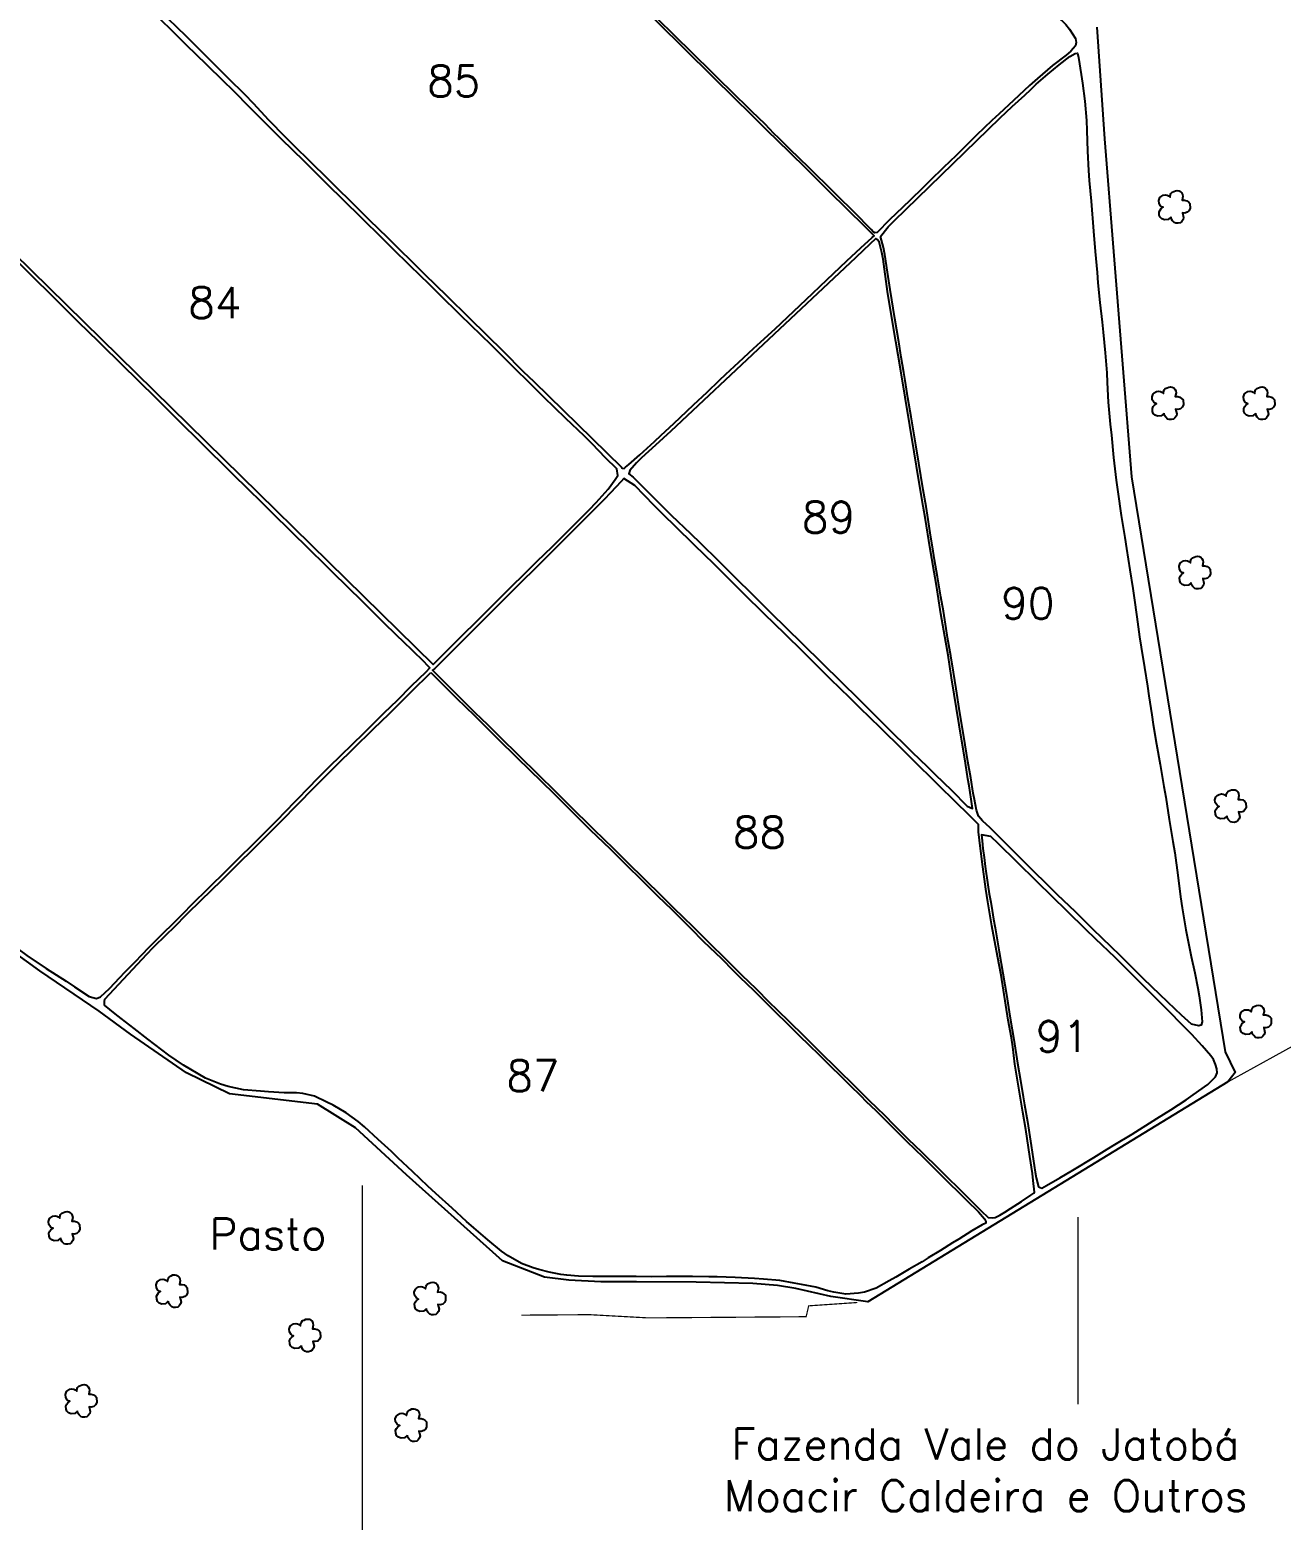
# Model space of a CAD drawing. Extents: x 724231 to 728431, y 7817664 to 7823604.
# Drawn here: x 726321 to 727370, y 7818696 to 7819945 of the extents above; entities that cross this region are included whole.
import ezdxf

# ---------------------------------------------------------------- set-up
doc = ezdxf.new("R2010")
doc.units = 0
doc.header["$MEASUREMENT"] = 0
doc.linetypes.add('CONTINUO', pattern=[0])
for name, color, linetype, lineweight in [('0114000626', 1, 'Continuous', 25), ('0114000626083', 5, 'Continuous', 25), ('0114000626084', 5, 'Continuous', 25), ('0114000626085', 5, 'Continuous', 25), ('0114000626086', 5, 'Continuous', 25), ('0114000626087', 5, 'Continuous', 25), ('0114000626088', 5, 'Continuous', 25), ('0114000626089', 5, 'Continuous', 25), ('0114000626090', 5, 'Continuous', 25), ('0114000626091', 5, 'Continuous', 25), ('MALHA', 8, 'Continuous', 9), ('TEXTO_DIVERSOS', 7, 'Continuous', 5)]:
    doc.layers.add(name, color=color, linetype=linetype, lineweight=lineweight)
for name, color, linetype in [('_SIMBOLO ARVORE', 118, 'Continuous'), ('CERCA', 56, 'CONTINUO'), ('TEXTO CONFRONTANTES', 7, 'Continuous'), ('TEXTO_NUN_TAL', 7, 'Continuous')]:
    doc.layers.add(name, color=color, linetype=linetype)
doc.styles.add('Simplex', font='simplex.shx')
doc.linetypes.add('CERCA_5000', pattern='A,25,-10,["+",Standard,S=8,R=45,X=-1.5,Y=-4.75],-4.5', length=39.5)

msp = doc.modelspace()

# ---------------------------------------------------------------- linework, layer by layer
at = {"layer": '0114000626', "linetype": 'CONTINUO'}
msp.add_lwpolyline([(727215.6, 7819947.7), (727222.1, 7819853.9), (727244.6, 7819570.6), (727323.1, 7819088.8), (727331.6, 7819071.4), (727325.4, 7819063.6), (727023.6, 7818879.3), (726992.6, 7818883.6), (726963.3, 7818890.5), (726947.9, 7818892.9), (726927.1, 7818894.5), (726879.6, 7818895.7), (726829.8, 7818895.9), (726799.8, 7818896), (726772.9, 7818897.5), (726752.7, 7818900), (726717.4, 7818913.6), (726636.8, 7818985.6), (726594.2, 7819025.1), (726562.4, 7819045), (726488.5, 7819053.5), (726452.4, 7819071.2), (726405.6, 7819103.7), (726379.2, 7819123), (726329.6, 7819156.6), (726292.6, 7819183.2)], dxfattribs=at)
at = {"layer": '0114000626083', "linetype": 'CONTINUO', "flags": 128}
msp.add_lwpolyline([(726148.7, 7819893.7), (726141.6, 7819889.4), (726126.8, 7819879.3), (726119.3, 7819874), (726104, 7819863.5), (726096.2, 7819858.1), (726080.7, 7819847), (726066.4, 7819837.2), (726058.6, 7819832), (726041.7, 7819821.3), (726024.3, 7819809.8), (726017.1, 7819804.8), (726005.5, 7819796.3), (726004.1, 7819792), (726002.6, 7819789.9), (726002.6, 7819785.7), (726004.8, 7819775.2), (726004.6, 7819764.6), (726003.4, 7819759.4), (725998.8, 7819749.5), (725990.1, 7819741.3), (725985.5, 7819737.9), (725976.1, 7819732.5), (725965.9, 7819726.8), (725954.3, 7819720.9), (725948.3, 7819717.9), (725935.9, 7819710.3), (725930.8, 7819706.9), (725922.6, 7819700.9), (725915, 7819693.6), (725911.6, 7819689.6), (725905.3, 7819680.7), (725900.9, 7819671.6), (725899, 7819666.8), (725895.5, 7819656.5), (725893.2, 7819646.6), (725892.3, 7819641.1), (725891.2, 7819629.2), (725891.8, 7819616.5), (725892.3, 7819610.1), (725893.8, 7819597.3), (725896.7, 7819576.4), (725898.7, 7819561.9), (725901.4, 7819547.9), (725903.1, 7819540.8), (725906.8, 7819526.3), (725911.7, 7819512), (725914.3, 7819505.3), (725920.1, 7819493.1), (725926.4, 7819481.7), (725930, 7819475.9), (725938.1, 7819463.8), (725946.1, 7819452.7), (725950.3, 7819447.3), (725958.9, 7819436.8), (725967.8, 7819427.6), (725972.6, 7819422.7), (725982.9, 7819412.3), (725996.6, 7819401.3), (726003.6, 7819396), (726017.9, 7819385.9), (726037.8, 7819372.8), (726062.7, 7819356.4), (726068.9, 7819352.3), (726081.2, 7819344.3), (726095.6, 7819334.8), (726102.4, 7819330.2), (726115.6, 7819321.3), (726128.9, 7819312.3), (726135.6, 7819307.7), (726149.4, 7819298.1), (726163.5, 7819288.1), (726170.5, 7819282.9), (726184.5, 7819272.2), (726197, 7819262.1), (726203.6, 7819256.9), (726232.7, 7819234.7), (726240.6, 7819228.6), (726256.9, 7819215.8), (726272.9, 7819203.4), (726280.7, 7819197.4), (726296, 7819186), (726311.1, 7819175), (726318.8, 7819169.6), (726334.9, 7819158.6), (726351.5, 7819147.9), (726358.6, 7819143.3), (726370.8, 7819135.3), (726377.1, 7819133.6), (726380.5, 7819134.9), (726388, 7819142), (726396.7, 7819151.1), (726400.9, 7819155.5), (726409, 7819163.7), (726416, 7819171), (726420.4, 7819175.6), (726431.3, 7819186.7), (726443.1, 7819198.1), (726448.5, 7819203.5), (726458.5, 7819213.6), (726469.9, 7819224.9), (726487.5, 7819242.2), (726517.5, 7819272), (726529.3, 7819283.9), (726534.7, 7819289.4), (726544.5, 7819299.5), (726556, 7819311.2), (726561.6, 7819316.9), (726572.5, 7819327.8), (726601.2, 7819355.8), (726612.7, 7819367.4), (726618.3, 7819372.9), (726629.3, 7819383.5), (726641.2, 7819395.4), (726647.2, 7819401.4), (726653.3, 7819407.3), (726656.6, 7819410.7), (726654.6, 7819412.6), (726651.3, 7819415.8), (726642.2, 7819424.8), (726634.2, 7819432.7), (726629.2, 7819437.5), (726617.4, 7819449), (726599.9, 7819466.3), (726575.2, 7819490.6), (726568.7, 7819497), (726555.6, 7819509.7), (726524.6, 7819540.3), (726512.8, 7819551.9), (726506.9, 7819557.7), (726488.9, 7819575.5), (726444.5, 7819619.4), (726428.1, 7819635.4), (726411.3, 7819652), (726399, 7819664.1), (726380.2, 7819682.6), (726369, 7819693.5), (726363.4, 7819699), (726352.3, 7819710.1), (726342.2, 7819720.1), (726337, 7819725.2), (726326.6, 7819735.4), (726315.8, 7819746.1), (726293, 7819768.5), (726287.5, 7819773.9), (726274.4, 7819786.8), (726258.7, 7819802.3), (726246.7, 7819814), (726234.4, 7819826.1), (726228.3, 7819832.1), (726216.2, 7819843.8), (726185.2, 7819874.6), (726173.4, 7819886.2), (726168, 7819891.4), (726163.3, 7819896.2), (726155.8, 7819898.1)], close=True, dxfattribs=at)
at = {"layer": '0114000626084', "linetype": 'CONTINUO', "flags": 128}
msp.add_lwpolyline([(726349.7, 7820034.1), (726347.7, 7820031.2), (726347.6, 7820029.5), (726349.5, 7820025.6), (726361.6, 7820012), (726360.6, 7820006.3), (726359, 7820003.6), (726353.6, 7819998.2), (726348.3, 7819997.7), (726345.7, 7819999), (726340.5, 7820004.7), (726336.5, 7820008.8), (726329.1, 7820015.2), (726326.3, 7820015.8), (726324.1, 7820016.4), (726317.1, 7820011.6), (726301.7, 7820000.7), (726290.4, 7819992.7), (726276.7, 7819983.4), (726270.1, 7819978.8), (726257.1, 7819969.7), (726243.8, 7819959.8), (726237.1, 7819954.9), (726223.3, 7819945.2), (726210.1, 7819935.5), (726202.8, 7819930.3), (726187, 7819919.2), (726161.2, 7819901.8), (726659.3, 7819413.3), (726670.2, 7819424.3), (726675.5, 7819429.7), (726703.9, 7819457.7), (726715.5, 7819469.3), (726727.2, 7819481), (726733.3, 7819487), (726746.2, 7819499.7), (726759.4, 7819512.4), (726765.8, 7819518.6), (726778, 7819531.1), (726790.2, 7819543.4), (726795.8, 7819549.2), (726805.9, 7819560.3), (726811.7, 7819568.5), (726814.1, 7819571.8), (726813.3, 7819577.3), (726803.8, 7819586.6), (726792.4, 7819598.4), (726785.7, 7819605), (726770.5, 7819619.7), (726752, 7819637.6), (726742.8, 7819646.6), (726724.7, 7819664.5), (726708.1, 7819681), (726699.6, 7819689.3), (726682.2, 7819706.3), (726664.6, 7819723.6), (726656.2, 7819731.8), (726639.9, 7819747.4), (726625.2, 7819762.1), (726617, 7819770.2), (726598.8, 7819788), (726570.2, 7819816.3), (726551, 7819835.2), (726532.2, 7819853.7), (726523.3, 7819862.6), (726506.4, 7819879.4), (726491.2, 7819894.7), (726483.7, 7819902), (726469.2, 7819916.2), (726452.4, 7819932.5), (726444, 7819940.8), (726427, 7819957.7), (726417.9, 7819966.6), (726399.5, 7819984.7), (726380.6, 7820003.2), (726364.6, 7820019), (726358.5, 7820024.8), (726354.2, 7820028.5)], close=True, dxfattribs=at)
at = {"layer": '0114000626085', "linetype": 'CONTINUO', "flags": 128}
msp.add_lwpolyline([(726591.6, 7820200), (726585, 7820195.3), (726574.1, 7820187.8), (726569, 7820184.3), (726559.6, 7820177.7), (726554.1, 7820173.9), (726548.6, 7820170), (726542.8, 7820166.1), (726530.8, 7820158), (726514.7, 7820146.9), (726505.3, 7820140.6), (726484.2, 7820126.2), (726463.2, 7820111.9), (726451.5, 7820104), (726425.5, 7820086.4), (726403.1, 7820071.2), (726393.2, 7820064.4), (726375.9, 7820052.5), (726362.6, 7820042.5), (726358.4, 7820039.5), (726355, 7820037.3), (726355.4, 7820035), (726368.5, 7820022.2), (726389.8, 7820001.2), (726397.6, 7819993.5), (726413.5, 7819977.9), (726429.1, 7819962.5), (726436.8, 7819954.9), (726451.9, 7819940.2), (726487.2, 7819905.2), (726501.5, 7819891.1), (726508.3, 7819884), (726521.1, 7819869.8), (726535.3, 7819855.6), (726542.3, 7819848.6), (726556.4, 7819834.8), (726570.5, 7819820.9), (726577.5, 7819814), (726591.3, 7819800.2), (726605.8, 7819785.9), (726620.6, 7819771.5), (726628, 7819764.2), (726644, 7819748.7), (726652.4, 7819740.4), (726670.4, 7819722.6), (726689.6, 7819703.7), (726717.9, 7819675.9), (726734.8, 7819659.1), (726743.5, 7819650.6), (726804.7, 7819590.7), (726817, 7819578.7), (726817.7, 7819578), (726819.4, 7819577.7), (726820.6, 7819578.7), (726823.4, 7819581.1), (726832.4, 7819589.2), (726844.7, 7819600.4), (726850.4, 7819605.6), (726861, 7819615.3), (726871.8, 7819625.6), (726877.4, 7819630.9), (726889, 7819641.7), (726899.3, 7819651.7), (726904.6, 7819656.7), (726915.4, 7819666.7), (726927.7, 7819678.2), (726933.8, 7819683.7), (726945.9, 7819694.6), (726977.2, 7819724.4), (726983.6, 7819730.5), (727006.1, 7819751.6), (727017.7, 7819762.5), (727027.2, 7819771.4), (727028.9, 7819772.7), (727021.4, 7819780.1), (726991.2, 7819809.9), (726977.8, 7819823.2), (726971.4, 7819829.6), (726947.1, 7819853.3), (726940.4, 7819859.9), (726925.5, 7819874.7), (726912.1, 7819887.9), (726893.8, 7819905.9), (726887.8, 7819911.7), (726876.1, 7819923.3), (726864.9, 7819934.4), (726853.2, 7819945.8), (726835.2, 7819963.6), (726823.2, 7819975.4), (726816.9, 7819981.7), (726803.5, 7819995), (726788.8, 7820009.4), (726781.9, 7820016.2), (726769, 7820029.1), (726755.3, 7820042.5), (726747.9, 7820049.7), (726732.3, 7820065.1), (726706.6, 7820090.4), (726688.9, 7820107.8), (726664.2, 7820132.3), (726648.1, 7820148.1), (726632.2, 7820163.7), (726624.5, 7820171.2), (726610, 7820185.5), (726600, 7820195.5), (726596.8, 7820198.6), (726595.4, 7820199.8), (726593.8, 7820201.3), (726592.6, 7820200.3)], close=True, dxfattribs=at)
at = {"layer": '0114000626086', "linetype": 'CONTINUO', "flags": 128}
msp.add_lwpolyline([(726753.2, 7820313.5), (726755.2, 7820313.8), (726756.3, 7820313.3), (726758.2, 7820312.2), (726764.5, 7820306.2), (726768.7, 7820302.6), (726779.3, 7820294), (726791.1, 7820284.3), (726796.6, 7820279.7), (726806.8, 7820271), (726817.7, 7820261.1), (726823.1, 7820256), (726833.7, 7820245.6), (726844.1, 7820236.2), (726849.4, 7820231.5), (726860.2, 7820222.2), (726872.6, 7820212.3), (726879.1, 7820207.1), (726892.9, 7820195.9), (726913.1, 7820179.4), (726926.3, 7820168.7), (726939.3, 7820158), (726945.8, 7820152.8), (726958.7, 7820142.5), (726971.8, 7820131.6), (726991.5, 7820115.1), (727004.4, 7820104.6), (727010.9, 7820099.2), (727024, 7820088.2), (727037, 7820077.1), (727043.4, 7820071.8), (727056.2, 7820061.6), (727066.9, 7820052.7), (727072.2, 7820048.3), (727082.9, 7820039.7), (727093.5, 7820031.3), (727098.5, 7820027.3), (727107.8, 7820019.7), (727116.5, 7820011.5), (727119.4, 7820008.8), (727123.5, 7820005.8), (727140.5, 7819991.6), (727144.3, 7819988.3), (727155.6, 7819978.2), (727166.6, 7819969), (727171.9, 7819964.7), (727182.3, 7819956.7), (727189.6, 7819949.7), (727192.6, 7819946), (727197.6, 7819938.2), (727198.1, 7819934.6), (727197.7, 7819932), (727193.7, 7819927.4), (727189.9, 7819924.1), (727178.5, 7819915.4), (727165.7, 7819904.5), (727159.1, 7819898.6), (727145.7, 7819886), (727133.6, 7819875), (727127.4, 7819869.3), (727114.8, 7819857.1), (727103.1, 7819845.5), (727097.5, 7819840.1), (727086.9, 7819829.9), (727075.5, 7819818.8), (727069.9, 7819813.3), (727058.9, 7819802.4), (727047.3, 7819791.4), (727041.8, 7819786), (727031.5, 7819775.5), (727029.4, 7819775.1), (727028.2, 7819775.9), (727026.3, 7819778.1), (727023.7, 7819780.7), (727015.2, 7819789.3), (726974.4, 7819829.6), (726957.9, 7819845.7), (726949, 7819854.4), (726944.9, 7819858.4), (726937.4, 7819866.2), (726926.3, 7819876.9), (726920.4, 7819882.8), (726914, 7819889), (726894.8, 7819907.9), (726875.2, 7819927.3), (726863, 7819939.2), (726846, 7819956), (726834.1, 7819967.6), (726828.3, 7819973.3), (726817.2, 7819984.3), (726806.2, 7819995.2), (726786.8, 7820014.4), (726773.9, 7820027.1), (726741.6, 7820059.1), (726735.3, 7820065.3), (726722.8, 7820077.5), (726712.5, 7820087.6), (726706.5, 7820093.5), (726693.1, 7820106.9), (726677.9, 7820121.8), (726670.5, 7820129.1), (726656, 7820143.5), (726641.4, 7820157.8), (726622.6, 7820176.2), (726613.3, 7820185.3), (726608.8, 7820189.8), (726600.1, 7820198.5), (726597.9, 7820200.7), (726597.2, 7820203), (726597.1, 7820203.5), (726600.8, 7820206.1), (726606.5, 7820210.1), (726625.6, 7820223.5), (726656.5, 7820245), (726677.4, 7820259.6), (726687.1, 7820266.4), (726704.7, 7820279), (726719, 7820288.8), (726724.9, 7820292.9), (726734.6, 7820299.7), (726742.7, 7820305.6), (726746.4, 7820308.4)], close=True, dxfattribs=at)
at = {"layer": '0114000626087', "linetype": 'CONTINUO', "flags": 128}
msp.add_lwpolyline([(726657.4, 7819406.8), (726664, 7819400), (726668.2, 7819395.9), (726677.8, 7819386.4), (726687.6, 7819376.7), (726692.7, 7819371.7), (726703.2, 7819361.4), (726713.3, 7819351.5), (726729.8, 7819335.3), (726760.4, 7819305.2), (726772.6, 7819293.1), (726790.9, 7819274.9), (726801.9, 7819264.2), (726807.5, 7819258.8), (726819, 7819247.5), (726836.1, 7819230.6), (726847.4, 7819219.4), (726859.2, 7819208), (726875.2, 7819192.2), (726885.7, 7819181.5), (726890.9, 7819176.5), (726900.8, 7819167), (726910.9, 7819156.7), (726916.4, 7819151.3), (726928, 7819140.2), (726939.7, 7819128.5), (726945.5, 7819122.8), (726956.8, 7819111.7), (726967.5, 7819101.2), (726972.9, 7819095.9), (726983.8, 7819085.2), (726993.9, 7819075.2), (726998.9, 7819070.3), (727008.4, 7819060.8), (727017.6, 7819051.8), (727022, 7819047.5), (727030.5, 7819039.4), (727035, 7819034.8), (727044.7, 7819025.2), (727055.9, 7819014), (727070.1, 7819000.4), (727074.9, 7818995.5), (727079.9, 7818990.5), (727090.5, 7818980.2), (727101, 7818969.7), (727106.2, 7818964.6), (727116.3, 7818954.8), (727121.4, 7818948.9), (727122.6, 7818946.7), (727122.4, 7818945.3), (727119.4, 7818943.9), (727110.9, 7818938.7), (727099.9, 7818931.9), (727094.6, 7818928.6), (727084.4, 7818922.2), (727074.2, 7818916.1), (727069, 7818912.9), (727058.2, 7818906.6), (727047, 7818900), (727041.5, 7818896.9), (727030.7, 7818890.7), (727020.8, 7818887.4), (727015.7, 7818886.4), (727005.2, 7818885.6), (726995.1, 7818887.3), (726990.1, 7818888.5), (726979.9, 7818891.5), (726967.9, 7818893.9), (726961.9, 7818895), (726949.8, 7818897.2), (726936.1, 7818898.4), (726928.6, 7818898.9), (726912.3, 7818899.6), (726897.4, 7818900.1), (726890.3, 7818900.3), (726876.5, 7818900.5), (726861.7, 7818900.4), (726854.9, 7818900.4), (726842.3, 7818900.2), (726829.4, 7818900.4), (726822.9, 7818900.5), (726809.6, 7818900.4), (726798.9, 7818900.5), (726793.2, 7818900.6), (726781, 7818900.9), (726771.3, 7818901.6), (726766.4, 7818902.3), (726756.5, 7818904.1), (726747.8, 7818906.3), (726743.1, 7818907.7), (726733.4, 7818911.3), (726722.2, 7818917.8), (726716.5, 7818921.8), (726705, 7818931.1), (726693.3, 7818941.3), (726687.3, 7818946.6), (726675.2, 7818957.7), (726661.4, 7818970), (726654.8, 7818976.2), (726641.9, 7818988.6), (726630, 7818999.8), (726624.3, 7819005.2), (726613.2, 7819015.4), (726601.7, 7819025.8), (726596.3, 7819030.3), (726586.4, 7819037.7), (726575.4, 7819044), (726570.1, 7819046.7), (726559.9, 7819051.7), (726549.9, 7819053.8), (726544.8, 7819054.3), (726534.4, 7819054.5), (726521.2, 7819055.2), (726514.4, 7819055.7), (726500.4, 7819056.9), (726487.5, 7819059.7), (726481.1, 7819061.7), (726468.4, 7819066.8), (726456.2, 7819073.9), (726450.1, 7819077.7), (726437.8, 7819086), (726426, 7819095), (726420.2, 7819099.5), (726408.7, 7819108.3), (726397.6, 7819116.6), (726392.6, 7819120.5), (726383.8, 7819127.9), (726383.7, 7819131), (726384.1, 7819132.9), (726419.3, 7819170.6), (726424.5, 7819176.2), (726436.1, 7819187.4), (726441.9, 7819193), (726453.4, 7819204.6), (726464.5, 7819215.5), (726482.1, 7819232.7), (726493.8, 7819244.3), (726510.7, 7819261), (726525.1, 7819275.4), (726532.1, 7819282.5), (726545.5, 7819296.2), (726559.6, 7819310.4), (726566.4, 7819317.3), (726579.7, 7819330.5), (726591.9, 7819342.4), (726609.5, 7819359.7), (726622, 7819371.8), (726628.2, 7819377.9), (726640.7, 7819390.4)], close=True, dxfattribs=at)
at = {"layer": '0114000626088', "linetype": 'CONTINUO', "flags": 128}
msp.add_lwpolyline([(727124.5, 7818949.9), (727128.5, 7818949.6), (727130.3, 7818949.9), (727134.1, 7818952), (727138.4, 7818954.5), (727143.1, 7818957.4), (727152.3, 7818963.4), (727160.3, 7818968.8), (727162.6, 7818970.3), (727163.2, 7818971.2), (727162.3, 7818980.9), (727161.5, 7818986.9), (727159.3, 7819001.2), (727157.1, 7819016.2), (727155.9, 7819023.6), (727153.6, 7819038.2), (727146.9, 7819078.5), (727145, 7819093), (727143.9, 7819100.4), (727141.2, 7819115.4), (727135.3, 7819153), (727132.3, 7819169.1), (727127.6, 7819194.4), (727124.3, 7819214.4), (727122.6, 7819225.2), (727119.3, 7819248.1), (727117.3, 7819266.1), (727116.3, 7819273.1), (727116.3, 7819279.2), (727106.2, 7819289.3), (727099.1, 7819296.3), (727080.8, 7819314.1), (727062.1, 7819332.8), (727052.8, 7819342), (727034.2, 7819360.2), (727016.8, 7819377.2), (727008.5, 7819385.5), (726992.2, 7819401.2), (726976.9, 7819416.4), (726969.3, 7819423.9), (726954.2, 7819438.9), (726936.7, 7819455.9), (726920, 7819472.4), (726911.7, 7819480.5), (726894.7, 7819497.5), (726886.5, 7819505.6), (726878.7, 7819513.2), (726861.9, 7819529.5), (726853, 7819538.3), (726844.5, 7819546.8), (726828.3, 7819563.3), (726819.2, 7819569.4), (726816.9, 7819566.9), (726807.9, 7819557.3), (726802.6, 7819551.8), (726796.5, 7819545.6), (726681.2, 7819430.8), (726669.4, 7819418.8), (726660.5, 7819409.8), (726658.6, 7819408.8), (726665.7, 7819401.7), (726669.8, 7819397.5), (726679.5, 7819388), (726689.2, 7819378.3), (726694.3, 7819373.3), (726704.8, 7819363), (726714.9, 7819353.2), (726731.4, 7819337), (726762, 7819306.8), (726774.2, 7819294.7), (726792.5, 7819276.6), (726803.5, 7819265.9), (726809.2, 7819260.4), (726820.6, 7819249.1), (726837.8, 7819232.2), (726849, 7819221.1), (726860.8, 7819209.6), (726876.8, 7819193.8), (726887.4, 7819183.1), (726892.5, 7819178.1), (726902.4, 7819168.6), (726912.6, 7819158.3), (726918, 7819153), (726929.6, 7819141.8), (726941.3, 7819130.1), (726947.1, 7819124.5), (726958.4, 7819113.4), (726969.2, 7819102.9), (726974.6, 7819097.5), (726985.4, 7819086.8), (726995.6, 7819076.8), (727000.5, 7819071.9), (727010.1, 7819062.4), (727019.2, 7819053.5), (727023.6, 7819049.2), (727032.1, 7819041), (727036.7, 7819036.5), (727046.3, 7819026.8), (727057.5, 7819015.7), (727068.5, 7819004.9), (727083.7, 7818990.1), (727092.7, 7818981.1), (727097.3, 7818976.7), (727106.4, 7818967.7), (727115, 7818959.2), (727118.6, 7818955.6)], close=True, dxfattribs=at)
at = {"layer": '0114000626089', "linetype": 'CONTINUO', "flags": 128}
msp.add_lwpolyline([(726824.2, 7819575.9), (726823.4, 7819573.2), (726826.8, 7819570.4), (726837.4, 7819559.8), (726858.8, 7819538.7), (726875.1, 7819523), (726883, 7819515.3), (726898.4, 7819500.2), (726915.2, 7819483.4), (726924, 7819474.8), (726942.1, 7819457.1), (726968.6, 7819430.9), (726985.4, 7819414.4), (727016.2, 7819384), (727038.8, 7819361.8), (727060.5, 7819340.3), (727073.5, 7819327.7), (727080.1, 7819321.2), (727093.7, 7819308.2), (727106.9, 7819294.8), (727111.3, 7819292.8), (727110.1, 7819300.6), (727108.4, 7819311.6), (727107.5, 7819317.6), (727105.4, 7819330.6), (727103.4, 7819342.7), (727102.3, 7819349.1), (727100.1, 7819362.8), (727093.8, 7819402.2), (727090.9, 7819421.3), (727089.1, 7819432.1), (727084.9, 7819456), (727081.1, 7819479.6), (727079.2, 7819490.8), (727075.7, 7819512), (727072, 7819534.8), (727070.1, 7819546.2), (727066.2, 7819569.2), (727062.4, 7819591.7), (727051.2, 7819659.4), (727047.1, 7819684.1), (727042.4, 7819712.3), (727040.2, 7819726), (727036.4, 7819753), (727035.2, 7819758.7), (727033.2, 7819767.6), (727031.5, 7819769.7), (727030.4, 7819770.4), (727020.1, 7819760.7), (727013.2, 7819754.3), (726858.4, 7819608.9), (726845.6, 7819597.2), (726834, 7819586.6), (726829.7, 7819582.4)], close=True, dxfattribs=at)
at = {"layer": '0114000626090', "linetype": 'CONTINUO', "flags": 128}
msp.add_lwpolyline([(727034.1, 7819772), (727040.6, 7819780.3), (727045.7, 7819785.3), (727134.5, 7819871.6), (727144.7, 7819881), (727155.1, 7819890.7), (727160.1, 7819895.3), (727164.8, 7819899.7), (727174.4, 7819908.1), (727179.2, 7819912.2), (727183.9, 7819916), (727192.8, 7819923.1), (727197.4, 7819925.6), (727199.3, 7819925.9), (727200.1, 7819922), (727202.3, 7819907.9), (727203.4, 7819900.6), (727205.6, 7819885.5), (727206.8, 7819869.3), (727207.2, 7819860.9), (727207.7, 7819843.5), (727208.6, 7819827.5), (727209.2, 7819819.1), (727210.7, 7819801.7), (727212.8, 7819776.7), (727214.2, 7819759.5), (727215.7, 7819741.9), (727216.5, 7819733.3), (727218.1, 7819716.7), (727220, 7819700.4), (727220.8, 7819692), (727222.6, 7819674.6), (727223.8, 7819657.9), (727224.3, 7819649.7), (727225.1, 7819633.4), (727226.8, 7819614.8), (727227.7, 7819605.5), (727229.6, 7819586.8), (727231.8, 7819567.8), (727233.1, 7819558.1), (727236, 7819538.3), (727239, 7819519.8), (727240.5, 7819510.6), (727243.3, 7819492.7), (727245.7, 7819477.2), (727246.9, 7819469.3), (727249.2, 7819453.4), (727251.3, 7819436.5), (727252.6, 7819428), (727255.4, 7819411), (727257.9, 7819395.2), (727259.1, 7819387.2), (727261.6, 7819371.1), (727262.9, 7819363), (727265.6, 7819346.7), (727268.5, 7819329.6), (727271.7, 7819311.3), (727273.3, 7819302.1), (727276.2, 7819283.6), (727279.3, 7819265), (727280.8, 7819255.6), (727283.5, 7819236.9), (727285.7, 7819218.7), (727287, 7819209.6), (727290.1, 7819191.1), (727293.2, 7819175.8), (727294.7, 7819168.6), (727297.7, 7819155), (727300.1, 7819142.1), (727301.2, 7819135.8), (727303.1, 7819123.9), (727303.7, 7819114), (727303.1, 7819111.1), (727302.8, 7819111.2), (727301, 7819110.5), (727295, 7819112.1), (727286.4, 7819119.5), (727281.1, 7819124.5), (727268.4, 7819136.8), (727254.7, 7819149.9), (727248.1, 7819156.4), (727235.2, 7819169.5), (727220.1, 7819184.1), (727212.6, 7819191.4), (727197.6, 7819206.1), (727182.6, 7819220.5), (727175.3, 7819227.7), (727160.7, 7819241.8), (727145.9, 7819256.6), (727138.9, 7819263.6), (727126.1, 7819276.6), (727119.8, 7819282.5), (727116.4, 7819286.4), (727114.7, 7819291.3), (727112.9, 7819300.2), (727111.9, 7819305.6), (727109.8, 7819318.4), (727107.4, 7819332.2), (727106.3, 7819339.2), (727104.1, 7819353), (727100.8, 7819372.8), (727097.5, 7819393.1), (727095.3, 7819407.1), (727093.1, 7819420.8), (727090.5, 7819436), (727089.3, 7819443.5), (727086.9, 7819458.2), (727084.8, 7819470.2), (727081.9, 7819486.8), (727079.6, 7819501.1), (727078.4, 7819508.5), (727075.9, 7819523.9), (727073.6, 7819538.6), (727072.4, 7819545.8), (727069.9, 7819559.9), (727066.3, 7819582.1), (727063.8, 7819597.5), (727059.9, 7819621), (727057.2, 7819637), (727054.9, 7819651.3), (727053.8, 7819658.1), (727051.6, 7819670.9), (727049.5, 7819683.8), (727046.2, 7819703.5), (727042.3, 7819727.8), (727040, 7819742.3), (727037.8, 7819756.9), (727036.6, 7819762.8)], close=True, dxfattribs=at)
at = {"layer": '0114000626091', "linetype": 'CONTINUO', "flags": 128}
msp.add_lwpolyline([(727166.6, 7818975.7), (727169.4, 7818974.5), (727173.4, 7818976.8), (727184.5, 7818983.3), (727195.4, 7818989.6), (727213, 7819000.1), (727224.3, 7819007.1), (727230.7, 7819011.1), (727245.1, 7819019.9), (727265.8, 7819033), (727277.6, 7819040.3), (727290.3, 7819048.5), (727296.4, 7819052.7), (727308.5, 7819061.3), (727315, 7819067.7), (727316.4, 7819071.1), (727316.1, 7819074.6), (727315, 7819078.2), (727313.4, 7819082.3), (727311.1, 7819085.4), (727303.7, 7819093.8), (727295.1, 7819103.3), (727289.1, 7819109.6), (727273.9, 7819124.9), (727248.1, 7819150.6), (727230.8, 7819167.8), (727214.4, 7819183.6), (727206.3, 7819191.4), (727190.6, 7819206.8), (727165.4, 7819231.4), (727148.5, 7819248), (727133, 7819263.1), (727126.6, 7819269.3), (727119, 7819270.6), (727119.3, 7819265.6), (727120, 7819259.3), (727121, 7819251.7), (727122, 7819244.2), (727124.3, 7819228.7), (727125.4, 7819221.3), (727126.6, 7819214.3), (727127.7, 7819207.2), (727129, 7819200), (727130.2, 7819192.8), (727131.5, 7819185.9), (727133.8, 7819172.6), (727139.8, 7819136.9), (727142.1, 7819122.4), (727143.2, 7819115.2), (727145.7, 7819100.7), (727147.8, 7819086.5), (727149, 7819079.3), (727151.5, 7819064.8), (727153.7, 7819051.2), (727154.9, 7819044.4), (727157.4, 7819030.5), (727160.5, 7819010.2), (727163.9, 7818987.9), (727164.8, 7818983.3)], close=True, dxfattribs=at)
at = {"layer": '_SIMBOLO ARVORE', "linetype": 'CONTINUO'}
for points in [[(727277.6, 7819788.4, 0), (727275.2, 7819786.4, 0), (727272.2, 7819786.1, 0), (727270.1, 7819786.9, 0), (727268.6, 7819788.4, 0), (727267.9, 7819790.1, 0), (727267.8, 7819792.7, 0), (727268.6, 7819794.3, 0), (727269.4, 7819795.5, 0), (727271.2, 7819796.6, 0), (727270.1, 7819797, 0), (727269, 7819797.9, 0), (727267.7, 7819799.9, 0), (727267.5, 7819802.3, 0), (727268.4, 7819804.8, 0), (727269.4, 7819805.7, 0), (727271.1, 7819806.8, 0), (727273, 7819807, 0), (727274.5, 7819806.8, 0), (727275.6, 7819806.3, 0), (727276.9, 7819805.1, 0), (727277.3, 7819807.3, 0), (727277.6, 7819808.2, 0), (727278.6, 7819809.4, 0), (727280, 7819809.9, 0), (727281.4, 7819810.5, 0), (727283, 7819810.7, 0), (727284.5, 7819810.5, 0), (727285.7, 7819809.8, 0), (727286.6, 7819808.9, 0), (727287.4, 7819807.3, 0), (727287.7, 7819805.6, 0), (727287, 7819802.5, 0), (727289.1, 7819802.6, 0), (727290.9, 7819802.1, 0), (727292.6, 7819800.8, 0), (727293.5, 7819799.7, 0), (727293.8, 7819795.5, 0), (727292.7, 7819793.6, 0), (727291.3, 7819792.4, 0), (727289.2, 7819791.8, 0), (727287.3, 7819791.9, 0), (727288.3, 7819788, 0), (727287.8, 7819786.3, 0), (727286.7, 7819784.7, 0), (727285.4, 7819783.7, 0), (727283.6, 7819783.3, 0), (727281.9, 7819783.4, 0), (727280.5, 7819783.8, 0), (727279, 7819785.2, 0), (727278, 7819786.6, 0), (727277.7, 7819788.6, 0)], [(727271.9, 7819623.8, 0), (727269.6, 7819621.8, 0), (727266.5, 7819621.5, 0), (727264.4, 7819622.3, 0), (727262.9, 7819623.8, 0), (727262.2, 7819625.5, 0), (727262.1, 7819628.1, 0), (727262.9, 7819629.7, 0), (727263.8, 7819630.8, 0), (727265.5, 7819632, 0), (727264.4, 7819632.4, 0), (727263.3, 7819633.3, 0), (727262, 7819635.3, 0), (727261.8, 7819637.7, 0), (727262.7, 7819640.2, 0), (727263.7, 7819641.1, 0), (727265.5, 7819642.1, 0), (727267.3, 7819642.4, 0), (727268.8, 7819642.2, 0), (727270, 7819641.6, 0), (727271.3, 7819640.5, 0), (727271.6, 7819642.7, 0), (727272, 7819643.6, 0), (727272.9, 7819644.8, 0), (727274.4, 7819645.3, 0), (727275.8, 7819645.9, 0), (727277.3, 7819646.1, 0), (727278.8, 7819645.9, 0), (727280, 7819645.2, 0), (727280.9, 7819644.3, 0), (727281.7, 7819642.7, 0), (727282, 7819641, 0), (727281.3, 7819637.9, 0), (727283.4, 7819637.9, 0), (727285.2, 7819637.5, 0), (727286.9, 7819636.2, 0), (727287.8, 7819635.1, 0), (727288.1, 7819630.9, 0), (727287, 7819629, 0), (727285.7, 7819627.7, 0), (727283.5, 7819627.2, 0), (727281.6, 7819627.3, 0), (727282.6, 7819623.4, 0), (727282.2, 7819621.7, 0), (727281, 7819620.1, 0), (727279.8, 7819619.1, 0), (727278, 7819618.7, 0), (727276.2, 7819618.8, 0), (727274.9, 7819619.1, 0), (727273.3, 7819620.6, 0), (727272.3, 7819622, 0), (727272, 7819624, 0)], [(727348.6, 7819623.8, 0), (727346.2, 7819621.8, 0), (727343.2, 7819621.5, 0), (727341.1, 7819622.3, 0), (727339.6, 7819623.8, 0), (727338.9, 7819625.5, 0), (727338.8, 7819628.1, 0), (727339.6, 7819629.7, 0), (727340.4, 7819630.8, 0), (727342.2, 7819632, 0), (727341.1, 7819632.4, 0), (727340, 7819633.3, 0), (727338.7, 7819635.3, 0), (727338.5, 7819637.7, 0), (727339.4, 7819640.2, 0), (727340.4, 7819641.1, 0), (727342.1, 7819642.1, 0), (727344, 7819642.4, 0), (727345.5, 7819642.2, 0), (727346.6, 7819641.6, 0), (727347.9, 7819640.5, 0), (727348.3, 7819642.7, 0), (727348.6, 7819643.6, 0), (727349.6, 7819644.8, 0), (727351, 7819645.3, 0), (727352.4, 7819645.9, 0), (727354, 7819646.1, 0), (727355.5, 7819645.9, 0), (727356.7, 7819645.2, 0), (727357.6, 7819644.3, 0), (727358.4, 7819642.7, 0), (727358.7, 7819641, 0), (727358, 7819637.9, 0), (727360.1, 7819637.9, 0), (727361.9, 7819637.5, 0), (727363.6, 7819636.2, 0), (727364.5, 7819635.1, 0), (727364.8, 7819630.9, 0), (727363.7, 7819629, 0), (727362.3, 7819627.7, 0), (727360.2, 7819627.2, 0), (727358.3, 7819627.3, 0), (727359.3, 7819623.4, 0), (727358.8, 7819621.7, 0), (727357.7, 7819620.1, 0), (727356.4, 7819619.1, 0), (727354.6, 7819618.7, 0), (727352.9, 7819618.8, 0), (727351.5, 7819619.1, 0), (727350, 7819620.6, 0), (727349, 7819622, 0), (727348.7, 7819624, 0)], [(727294.6, 7819481.9, 0), (727292.3, 7819479.9, 0), (727289.3, 7819479.6, 0), (727287.1, 7819480.4, 0), (727285.6, 7819481.9, 0), (727285, 7819483.6, 0), (727284.8, 7819486.1, 0), (727285.6, 7819487.7, 0), (727286.5, 7819488.9, 0), (727288.2, 7819490.1, 0), (727287.1, 7819490.4, 0), (727286, 7819491.3, 0), (727284.7, 7819493.4, 0), (727284.5, 7819495.8, 0), (727285.4, 7819498.3, 0), (727286.4, 7819499.2, 0), (727288.2, 7819500.2, 0), (727290, 7819500.5, 0), (727291.5, 7819500.3, 0), (727292.7, 7819499.7, 0), (727294, 7819498.6, 0), (727294.4, 7819500.8, 0), (727294.7, 7819501.7, 0), (727295.6, 7819502.9, 0), (727297.1, 7819503.4, 0), (727298.5, 7819504, 0), (727300, 7819504.2, 0), (727301.5, 7819503.9, 0), (727302.7, 7819503.3, 0), (727303.6, 7819502.3, 0), (727304.4, 7819500.8, 0), (727304.7, 7819499.1, 0), (727304, 7819496, 0), (727306.2, 7819496, 0), (727307.9, 7819495.6, 0), (727309.6, 7819494.3, 0), (727310.6, 7819493.2, 0), (727310.8, 7819489, 0), (727309.8, 7819487.1, 0), (727308.4, 7819485.8, 0), (727306.2, 7819485.2, 0), (727304.3, 7819485.4, 0), (727305.3, 7819481.5, 0), (727304.9, 7819479.8, 0), (727303.7, 7819478.2, 0), (727302.5, 7819477.2, 0), (727300.7, 7819476.7, 0), (727298.9, 7819476.8, 0), (727297.6, 7819477.2, 0), (727296.1, 7819478.7, 0), (727295, 7819480.1, 0), (727294.7, 7819482.1, 0)], [(727324.6, 7819286.3, 0), (727322.2, 7819284.3, 0), (727319.2, 7819284, 0), (727317.1, 7819284.8, 0), (727315.6, 7819286.3, 0), (727314.9, 7819288, 0), (727314.8, 7819290.5, 0), (727315.6, 7819292.1, 0), (727316.4, 7819293.3, 0), (727318.2, 7819294.5, 0), (727317.1, 7819294.8, 0), (727316, 7819295.7, 0), (727314.7, 7819297.7, 0), (727314.5, 7819300.1, 0), (727315.4, 7819302.6, 0), (727316.4, 7819303.5, 0), (727318.1, 7819304.6, 0), (727320, 7819304.9, 0), (727321.5, 7819304.7, 0), (727322.7, 7819304.1, 0), (727323.9, 7819303, 0), (727324.3, 7819305.2, 0), (727324.7, 7819306, 0), (727325.6, 7819307.3, 0), (727327, 7819307.8, 0), (727328.4, 7819308.4, 0), (727330, 7819308.5, 0), (727331.5, 7819308.3, 0), (727332.7, 7819307.7, 0), (727333.6, 7819306.7, 0), (727334.4, 7819305.2, 0), (727334.7, 7819303.4, 0), (727334, 7819300.4, 0), (727336.1, 7819300.4, 0), (727337.9, 7819300, 0), (727339.6, 7819298.7, 0), (727340.5, 7819297.6, 0), (727340.8, 7819293.4, 0), (727339.7, 7819291.5, 0), (727338.4, 7819290.2, 0), (727336.2, 7819289.6, 0), (727334.3, 7819289.8, 0), (727335.3, 7819285.8, 0), (727334.8, 7819284.2, 0), (727333.7, 7819282.6, 0), (727332.4, 7819281.6, 0), (727330.7, 7819281.1, 0), (727328.9, 7819281.2, 0), (727327.6, 7819281.6, 0), (727326, 7819283.1, 0), (727325, 7819284.4, 0), (727324.7, 7819286.5, 0)], [(727345.7, 7819105.6, 0), (727343.3, 7819103.6, 0), (727340.3, 7819103.2, 0), (727338.2, 7819104.1, 0), (727336.6, 7819105.6, 0), (727336, 7819107.3, 0), (727335.8, 7819109.8, 0), (727336.7, 7819111.4, 0), (727337.5, 7819112.6, 0), (727339.3, 7819113.8, 0), (727338.2, 7819114.1, 0), (727337.1, 7819115, 0), (727335.8, 7819117, 0), (727335.6, 7819119.4, 0), (727336.5, 7819121.9, 0), (727337.5, 7819122.8, 0), (727339.2, 7819123.9, 0), (727341.1, 7819124.1, 0), (727342.6, 7819123.9, 0), (727343.7, 7819123.4, 0), (727345, 7819122.2, 0), (727345.4, 7819124.4, 0), (727345.7, 7819125.3, 0), (727346.7, 7819126.5, 0), (727348.1, 7819127.1, 0), (727349.5, 7819127.7, 0), (727351.1, 7819127.8, 0), (727352.6, 7819127.6, 0), (727353.8, 7819127, 0), (727354.7, 7819126, 0), (727355.5, 7819124.5, 0), (727355.8, 7819122.7, 0), (727355.1, 7819119.7, 0), (727357.2, 7819119.7, 0), (727359, 7819119.3, 0), (727360.7, 7819117.9, 0), (727361.6, 7819116.9, 0), (727361.8, 7819112.6, 0), (727360.8, 7819110.8, 0), (727359.4, 7819109.5, 0), (727357.3, 7819108.9, 0), (727355.4, 7819109.1, 0), (727356.4, 7819105.1, 0), (727355.9, 7819103.4, 0), (727354.8, 7819101.8, 0), (727353.5, 7819100.8, 0), (727351.7, 7819100.4, 0), (727350, 7819100.5, 0), (727348.6, 7819100.9, 0), (727347.1, 7819102.4, 0), (727346.1, 7819103.7, 0), (727345.8, 7819105.8, 0)], [(726347, 7818932.7, 0), (726344.6, 7818930.7, 0), (726341.6, 7818930.4, 0), (726339.5, 7818931.2, 0), (726337.9, 7818932.7, 0), (726337.3, 7818934.4, 0), (726337.1, 7818936.9, 0), (726338, 7818938.5, 0), (726338.8, 7818939.7, 0), (726340.6, 7818940.9, 0), (726339.5, 7818941.3, 0), (726338.4, 7818942.1, 0), (726337.1, 7818944.2, 0), (726336.9, 7818946.6, 0), (726337.8, 7818949.1, 0), (726338.8, 7818950, 0), (726340.5, 7818951, 0), (726342.4, 7818951.3, 0), (726343.9, 7818951.1, 0), (726345, 7818950.5, 0), (726346.3, 7818949.4, 0), (726346.7, 7818951.6, 0), (726347, 7818952.5, 0), (726348, 7818953.7, 0), (726349.4, 7818954.2, 0), (726350.8, 7818954.8, 0), (726352.4, 7818955, 0), (726353.9, 7818954.7, 0), (726355.1, 7818954.1, 0), (726356, 7818953.1, 0), (726356.8, 7818951.6, 0), (726357.1, 7818949.9, 0), (726356.4, 7818946.8, 0), (726358.5, 7818946.8, 0), (726360.3, 7818946.4, 0), (726362, 7818945.1, 0), (726362.9, 7818944, 0), (726363.2, 7818939.8, 0), (726362.1, 7818937.9, 0), (726360.7, 7818936.6, 0), (726358.6, 7818936.1, 0), (726356.7, 7818936.2, 0), (726357.7, 7818932.3, 0), (726357.2, 7818930.6, 0), (726356.1, 7818929, 0), (726354.8, 7818928, 0), (726353, 7818927.5, 0), (726351.3, 7818927.6, 0), (726349.9, 7818928, 0), (726348.4, 7818929.5, 0), (726347.4, 7818930.9, 0), (726347.1, 7818932.9, 0)], [(726437.2, 7818879.7, 0), (726434.9, 7818877.7, 0), (726431.9, 7818877.3, 0), (726429.7, 7818878.2, 0), (726428.2, 7818879.6, 0), (726427.6, 7818881.4, 0), (726427.4, 7818883.9, 0), (726428.2, 7818885.5, 0), (726429.1, 7818886.7, 0), (726430.8, 7818887.8, 0), (726429.7, 7818888.2, 0), (726428.6, 7818889.1, 0), (726427.3, 7818891.1, 0), (726427.1, 7818893.5, 0), (726428, 7818896, 0), (726429, 7818896.9, 0), (726430.8, 7818898, 0), (726432.6, 7818898.2, 0), (726434.1, 7818898, 0), (726435.3, 7818897.5, 0), (726436.6, 7818896.3, 0), (726437, 7818898.5, 0), (726437.3, 7818899.4, 0), (726438.2, 7818900.6, 0), (726439.7, 7818901.1, 0), (726441.1, 7818901.8, 0), (726442.6, 7818901.9, 0), (726444.1, 7818901.7, 0), (726445.3, 7818901.1, 0), (726446.2, 7818900.1, 0), (726447, 7818898.5, 0), (726447.3, 7818896.8, 0), (726446.6, 7818893.7, 0), (726448.8, 7818893.8, 0), (726450.5, 7818893.4, 0), (726452.2, 7818892, 0), (726453.1, 7818891, 0), (726453.4, 7818886.7, 0), (726452.4, 7818884.8, 0), (726451, 7818883.6, 0), (726448.8, 7818883, 0), (726446.9, 7818883.2, 0), (726447.9, 7818879.2, 0), (726447.5, 7818877.5, 0), (726446.3, 7818875.9, 0), (726445.1, 7818874.9, 0), (726443.3, 7818874.5, 0), (726441.5, 7818874.6, 0), (726440.2, 7818875, 0), (726438.7, 7818876.5, 0), (726437.6, 7818877.8, 0), (726437.3, 7818879.9, 0)], [(726653.6, 7818873.5, 0), (726651.2, 7818871.5, 0), (726648.2, 7818871.1, 0), (726646, 7818872, 0), (726644.5, 7818873.4, 0), (726643.9, 7818875.2, 0), (726643.7, 7818877.7, 0), (726644.5, 7818879.3, 0), (726645.4, 7818880.5, 0), (726647.1, 7818881.6, 0), (726646, 7818882, 0), (726645, 7818882.9, 0), (726643.7, 7818884.9, 0), (726643.4, 7818887.3, 0), (726644.4, 7818889.8, 0), (726645.3, 7818890.7, 0), (726647.1, 7818891.8, 0), (726649, 7818892, 0), (726650.4, 7818891.8, 0), (726651.6, 7818891.3, 0), (726652.9, 7818890.1, 0), (726653.3, 7818892.3, 0), (726653.6, 7818893.2, 0), (726654.6, 7818894.4, 0), (726656, 7818894.9, 0), (726657.4, 7818895.6, 0), (726659, 7818895.7, 0), (726660.5, 7818895.5, 0), (726661.7, 7818894.9, 0), (726662.6, 7818893.9, 0), (726663.3, 7818892.3, 0), (726663.7, 7818890.6, 0), (726662.9, 7818887.5, 0), (726665.1, 7818887.6, 0), (726666.9, 7818887.1, 0), (726668.6, 7818885.8, 0), (726669.5, 7818884.8, 0), (726669.7, 7818880.5, 0), (726668.7, 7818878.6, 0), (726667.3, 7818877.4, 0), (726665.2, 7818876.8, 0), (726663.3, 7818877, 0), (726664.3, 7818873, 0), (726663.8, 7818871.3, 0), (726662.7, 7818869.7, 0), (726661.4, 7818868.7, 0), (726659.6, 7818868.3, 0), (726657.8, 7818868.4, 0), (726656.5, 7818868.8, 0), (726655, 7818870.3, 0), (726654, 7818871.6, 0), (726653.6, 7818873.7, 0)], [(726548.7, 7818842.5, 0), (726546.3, 7818840.5, 0), (726543.3, 7818840.2, 0), (726541.2, 7818841, 0), (726539.7, 7818842.5, 0), (726539, 7818844.2, 0), (726538.9, 7818846.8, 0), (726539.7, 7818848.4, 0), (726540.6, 7818849.5, 0), (726542.3, 7818850.7, 0), (726541.2, 7818851.1, 0), (726540.1, 7818852, 0), (726538.8, 7818854, 0), (726538.6, 7818856.4, 0), (726539.5, 7818858.9, 0), (726540.5, 7818859.8, 0), (726542.2, 7818860.9, 0), (726544.1, 7818861.1, 0), (726545.6, 7818860.9, 0), (726546.8, 7818860.3, 0), (726548, 7818859.2, 0), (726548.4, 7818861.4, 0), (726548.8, 7818862.3, 0), (726549.7, 7818863.5, 0), (726551.2, 7818864, 0), (726552.5, 7818864.6, 0), (726554.1, 7818864.8, 0), (726555.6, 7818864.6, 0), (726556.8, 7818863.9, 0), (726557.7, 7818863, 0), (726558.5, 7818861.4, 0), (726558.8, 7818859.7, 0), (726558.1, 7818856.6, 0), (726560.2, 7818856.6, 0), (726562, 7818856.2, 0), (726563.7, 7818854.9, 0), (726564.6, 7818853.8, 0), (726564.9, 7818849.6, 0), (726563.8, 7818847.7, 0), (726562.5, 7818846.4, 0), (726560.3, 7818845.9, 0), (726558.4, 7818846, 0), (726559.4, 7818842.1, 0), (726558.9, 7818840.4, 0), (726557.8, 7818838.8, 0), (726556.5, 7818837.8, 0), (726554.8, 7818837.4, 0), (726553, 7818837.5, 0), (726551.7, 7818837.8, 0), (726550.1, 7818839.3, 0), (726549.1, 7818840.7, 0), (726548.8, 7818842.7, 0)], [(726361.1, 7818787.7, 0), (726358.8, 7818785.7, 0), (726355.8, 7818785.4, 0), (726353.6, 7818786.2, 0), (726352.1, 7818787.7, 0), (726351.5, 7818789.4, 0), (726351.3, 7818791.9, 0), (726352.1, 7818793.5, 0), (726353, 7818794.7, 0), (726354.7, 7818795.9, 0), (726353.6, 7818796.2, 0), (726352.5, 7818797.1, 0), (726351.3, 7818799.2, 0), (726351, 7818801.6, 0), (726351.9, 7818804.1, 0), (726352.9, 7818805, 0), (726354.7, 7818806, 0), (726356.5, 7818806.3, 0), (726358, 7818806.1, 0), (726359.2, 7818805.5, 0), (726360.5, 7818804.4, 0), (726360.9, 7818806.6, 0), (726361.2, 7818807.4, 0), (726362.2, 7818808.7, 0), (726363.6, 7818809.2, 0), (726365, 7818809.8, 0), (726366.6, 7818810, 0), (726368, 7818809.7, 0), (726369.2, 7818809.1, 0), (726370.1, 7818808.1, 0), (726370.9, 7818806.6, 0), (726371.2, 7818804.9, 0), (726370.5, 7818801.8, 0), (726372.7, 7818801.8, 0), (726374.5, 7818801.4, 0), (726376.1, 7818800.1, 0), (726377.1, 7818799, 0), (726377.3, 7818794.8, 0), (726376.3, 7818792.9, 0), (726374.9, 7818791.6, 0), (726372.7, 7818791, 0), (726370.8, 7818791.2, 0), (726371.8, 7818787.3, 0), (726371.4, 7818785.6, 0), (726370.2, 7818784, 0), (726369, 7818783, 0), (726367.2, 7818782.5, 0), (726365.4, 7818782.6, 0), (726364.1, 7818783, 0), (726362.6, 7818784.5, 0), (726361.5, 7818785.9, 0), (726361.2, 7818787.9, 0)], [(726637.6, 7818767.3, 0), (726635.3, 7818765.4, 0), (726632.3, 7818765, 0), (726630.1, 7818765.8, 0), (726628.6, 7818767.3, 0), (726628, 7818769.1, 0), (726627.8, 7818771.6, 0), (726628.6, 7818773.2, 0), (726629.5, 7818774.4, 0), (726631.2, 7818775.5, 0), (726630.1, 7818775.9, 0), (726629, 7818776.8, 0), (726627.8, 7818778.8, 0), (726627.5, 7818781.2, 0), (726628.4, 7818783.7, 0), (726629.4, 7818784.6, 0), (726631.2, 7818785.7, 0), (726633, 7818785.9, 0), (726634.5, 7818785.7, 0), (726635.7, 7818785.2, 0), (726637, 7818784, 0), (726637.4, 7818786.2, 0), (726637.7, 7818787.1, 0), (726638.7, 7818788.3, 0), (726640.1, 7818788.8, 0), (726641.5, 7818789.5, 0), (726643.1, 7818789.6, 0), (726644.5, 7818789.4, 0), (726645.7, 7818788.7, 0), (726646.6, 7818787.8, 0), (726647.4, 7818786.2, 0), (726647.7, 7818784.5, 0), (726647, 7818781.4, 0), (726649.2, 7818781.5, 0), (726650.9, 7818781, 0), (726652.6, 7818779.7, 0), (726653.6, 7818778.7, 0), (726653.8, 7818774.4, 0), (726652.8, 7818772.5, 0), (726651.4, 7818771.3, 0), (726649.2, 7818770.7, 0), (726647.3, 7818770.9, 0), (726648.3, 7818766.9, 0), (726647.9, 7818765.2, 0), (726646.7, 7818763.6, 0), (726645.5, 7818762.6, 0), (726643.7, 7818762.2, 0), (726641.9, 7818762.3, 0), (726640.6, 7818762.7, 0), (726639.1, 7818764.2, 0), (726638, 7818765.5, 0), (726637.7, 7818767.6, 0)]]:
    msp.add_polyline3d(points, dxfattribs=at)
at = {"layer": 'CERCA', "linetype": 'CERCA_5000', "const_width": 1}
for points in [[(727325.4, 7819063.6), (727550.3, 7819187.7)], [(727014.8, 7818878.7), (726974, 7818875.9), (726971.9, 7818866.8), (726839.5, 7818865.8), (726790.5, 7818868.5), (726733.1, 7818868.1)]]:
    msp.add_lwpolyline(points, dxfattribs=at)
at = {"layer": 'MALHA'}
for p, q in [((726600, 7818332.7), (726600, 7818976.7)), ((727200, 7818793.5), (727200, 7818950.1))]:
    msp.add_line(p, q, dxfattribs=at)

# ---------------------------------------------------------------- texts
at = {"layer": 'TEXTO CONFRONTANTES', "linetype": 'Continuous', "insert": (727122.3, 7818738.4), "char_height": 26, "width": 771.78, "attachment_point": 5, "style": 'Simplex'}
msp.add_mtext('Fazenda Vale do Jatobá\\PMoacir Caldeira e Outros', dxfattribs=at)
at = {"layer": 'TEXTO_DIVERSOS', "linetype": 'Continuous', "style": 'Simplex'}
msp.add_text('Pasto', height=26, dxfattribs=at).set_placement((726471.8, 7818923.1))
at = {"layer": 'TEXTO_NUN_TAL', "linetype": 'Continuous', "style": 'Simplex'}
for s, p in [('85', (726654.2, 7819889.4)), ('84', (726454, 7819703.7)), ('89', (726968.3, 7819523.9)), ('90', (727135.5, 7819451.7)), ('88', (726910.5, 7819259.9)), ('91', (727164.4, 7819088.7)), ('87', (726720.6, 7819055.7))]:
    msp.add_text(s, height=26, dxfattribs=at).set_placement(p)

doc.saveas('drawing.dxf')
